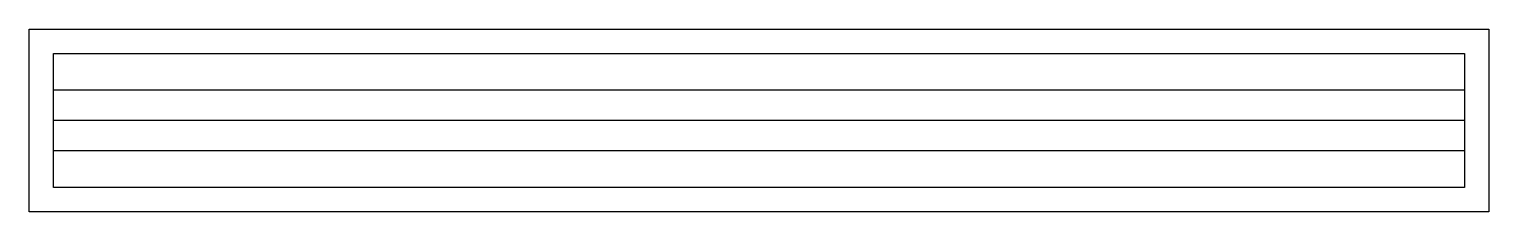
# Model space of a CAD drawing. Header units: millimetres. Extents: x -600 to 600, y -75 to 75.
import ezdxf

# ---------------------------------------------------------------- set-up
doc = ezdxf.new("R2010")
doc.units = ezdxf.units.MM
doc.header["$MEASUREMENT"] = 0

msp = doc.modelspace()

# ---------------------------------------------------------------- wipeouts: each hides what was drawn before it
msp.add_wipeout([(-600, 75), (600, 75), (600, -75), (-600, -75)])

# ---------------------------------------------------------------- next in the draw order: linework, layer by layer
at = {"color": 8, "ltscale": 80}
for p, q in [((580, 25), (-580, 25)), ((580, 0), (-580, 0)), ((580, -25), (-580, -25))]:
    msp.add_line(p, q, dxfattribs=at)
at = {"ltscale": 80}
for points in [[(600, -75), (-600, -75), (-600, 75), (600, 75)], [(580, -55), (-580, -55), (-580, 55), (580, 55)]]:
    msp.add_lwpolyline(points, close=True, dxfattribs=at)

doc.saveas('drawing.dxf')
